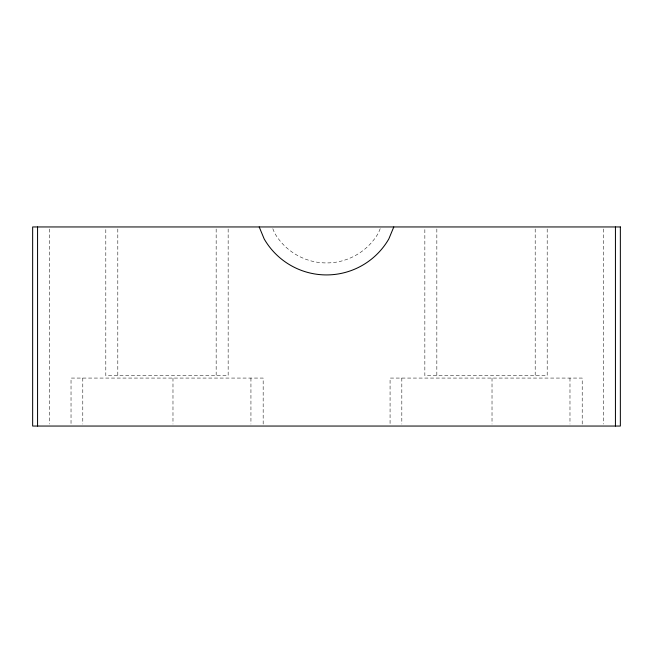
<?xml version="1.0" encoding="UTF-8"?>
<svg xmlns="http://www.w3.org/2000/svg" width="653" height="653" viewBox="0 0 653 653"><rect width="100%" height="100%" fill="white"/><g stroke="black" fill="none" stroke-linecap="round" stroke-linejoin="round"><path stroke-width="0.49" stroke-dasharray="3.27 2.45" d="M380.209 228.664L378.438 232.95A59.97 59.97 0 0 1 274.562 232.95L272.791 228.664M603.437 228.983L603.437 424.017M582.207 424.05L582.207 378.071L390.07 378.071L390.07 424.05M569.979 378.071L569.979 424.05M547.19 228.991L547.19 375.671L424.85 375.671L424.85 228.991M535.191 228.991L535.191 375.671M492.019 378.071L492.019 424.05M436.841 228.991L436.841 375.671M401.824 378.071L401.824 424.05M263.167 424.05L263.167 378.071L71.03 378.071L71.03 424.05M250.94 378.071L250.94 424.05M228.15 228.991L228.15 375.671L105.81 375.671L105.81 228.991M216.159 228.991L216.159 375.671M172.98 378.071L172.98 424.05M117.809 228.991L117.809 375.671M82.792 378.071L82.792 424.05M49.563 228.983L49.563 424.017"/><path stroke-width="0.98" d="M393.792 226.95L388.821 238.941A71.961 71.961 0 0 1 264.179 238.941L259.208 226.95M615.436 226.95L615.436 426.05M37.564 226.95L37.564 426.05M620.35 226.95L32.65 226.95L32.65 426.05L620.35 426.05L620.35 226.95"/></g></svg>
